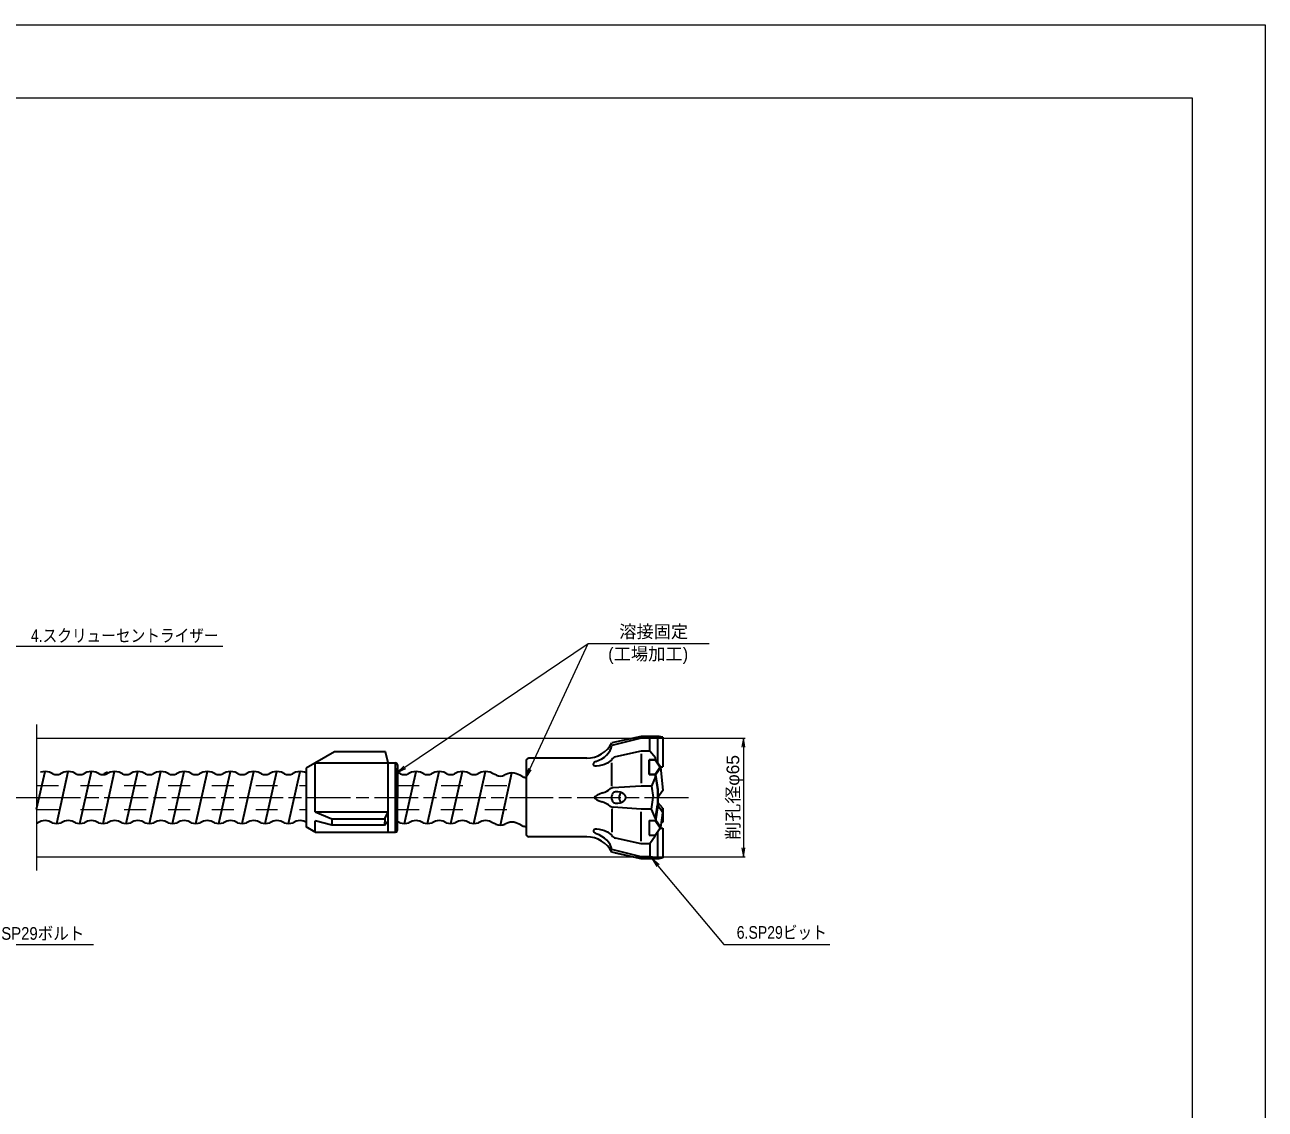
# Model space of a CAD drawing. Units: millimetres at full size, sheet at 1:2; details may follow other scales. Extents: x 2182 to 3862, y 1111 to 2299.
# Drawn here: x 3183 to 3862, y 1705 to 2299 of the extents above; entities that cross this region are included whole.
import ezdxf
from ezdxf.enums import TextEntityAlignment as Align

# ---------------------------------------------------------------- set-up
doc = ezdxf.new("R2010")
doc.units = ezdxf.units.MM
doc.header["$LTSCALE"] = 2
doc.linetypes.add('CHAIN', pattern=[18.5, 12, -1.5, 3.5, -1.5])
doc.linetypes.add('DASHED_SPACED', pattern=[12, 6, -6])
for name, color, linetype, lineweight in [('1 外形線', 7, 'Continuous', 35), ('2 細い実線', 3, 'Continuous', 20), ('3 隠れ線', 2, 'DASHED_SPACED', 13), ('4 中心線', 1, 'CHAIN', 15), ('6 寸法線', 4, 'Continuous', 13), ('7 枠・タイトル', 7, 'Continuous', 13), ('DEFPOINTS_2', 7, 'Continuous', 13)]:
    doc.layers.add(name, color=color, linetype=linetype, lineweight=lineweight)
doc.layers.add('9文字', color=7, linetype='Continuous')
doc.styles.add('ＭＳ Ｐゴシック', font='')
doc.styles.get('ＭＳ Ｐゴシック').set_extended_font_data('MS PGothic')

# ---------------------------------------------------------------- blocks, each defined once
blk = doc.blocks.new('open_arrow')
at = {"color": 0, "linetype": 'Continuous', "lineweight": -2}
blk.add_lwpolyline([(7.5, 1.25), (0, 0), (7.5, -1.25)], dxfattribs=at)

msp = doc.modelspace()

# ---------------------------------------------------------------- linework, layer by layer
at = {"layer": '1 外形線'}
for p, q in [((3520.538, 1909.269), (3504.538, 1905.769)), ((3520.538, 1908.286), (3504.538, 1904.294)), ((3530.35, 1909.253), (3520.538, 1909.269)), ((3525.267, 1908.286), (3520.538, 1908.286)), ((3529.747, 1908.774), (3525.267, 1908.286)), ((3525.267, 1901.117), (3525.267, 1908.286)), ((3532.475, 1908.887), (3529.538, 1908.774)), ((3529.538, 1908.752), (3529.538, 1894.433)), ((3532.475, 1908.887), (3530.35, 1909.253)), ((3532.475, 1908.887), (3532.475, 1892.562)), ((3352.507, 1900.832), (3337.018, 1891.909)), ((3380.527, 1900.807), (3352.507, 1900.832)), ((3382.021, 1894.754), (3380.527, 1900.807)), ((3457.538, 1895.769), (3457.538, 1855.769)), ((3490.736, 1897.269), (3459.038, 1897.269)), ((3520.538, 1901.117), (3506.489, 1898.044)), ((3525.267, 1901.117), (3520.538, 1901.117)), ((3520.538, 1899.605), (3520.538, 1883.544)), ((3524.961, 1896.384), (3528.161, 1896.384)), ((3524.961, 1896.384), (3524.961, 1888.384)), ((3528.182, 1896.384), (3524.961, 1896.384)), ((3524.961, 1888.384), (3524.961, 1896.384)), ((3524.961, 1888.703), (3524.961, 1896.065)), ((3524.961, 1896.065), (3524.961, 1888.703)), ((3524.982, 1896.384), (3528.182, 1896.384)), ((3528.386, 1897.547), (3525.267, 1901.117)), ((3528.161, 1896.384), (3528.386, 1896.384)), ((3528.182, 1896.384), (3530.862, 1892.527)), ((3528.386, 1896.469), (3528.386, 1897.547)), ((3528.386, 1896.384), (3528.386, 1897.547)), ((3531.266, 1892.176), (3528.386, 1896.384)), ((3189.431, 1869.325), (3194.041, 1890.018)), ((3198.277, 1888.753), (3196.508, 1889.569)), ((3200.391, 1861.518), (3206.741, 1890.018)), ((3204.275, 1889.569), (3202.506, 1888.753)), ((3210.977, 1888.753), (3209.208, 1889.569)), ((3213.091, 1861.518), (3219.441, 1890.018)), ((3216.975, 1889.569), (3215.206, 1888.753)), ((3223.677, 1888.753), (3221.908, 1889.569)), ((3225.791, 1861.518), (3232.141, 1890.018)), ((3228.239, 1889.571), (3226.47, 1888.754)), ((3229.675, 1889.569), (3227.906, 1888.753)), ((3236.377, 1888.753), (3234.608, 1889.569)), ((3238.491, 1861.518), (3244.841, 1890.018)), ((3242.375, 1889.569), (3240.606, 1888.753)), ((3249.077, 1888.753), (3247.308, 1889.569)), ((3251.191, 1861.518), (3257.541, 1890.018)), ((3255.075, 1889.569), (3253.306, 1888.753)), ((3261.777, 1888.753), (3260.008, 1889.569)), ((3263.891, 1861.518), (3270.241, 1890.018)), ((3267.775, 1889.569), (3266.006, 1888.753)), ((3274.477, 1888.753), (3272.708, 1889.569)), ((3276.592, 1861.518), (3282.942, 1890.018)), ((3280.475, 1889.569), (3278.706, 1888.753)), ((3287.177, 1888.753), (3285.408, 1889.569)), ((3289.292, 1861.518), (3295.642, 1890.018)), ((3293.175, 1889.569), (3291.406, 1888.753)), ((3299.877, 1888.753), (3298.108, 1889.569)), ((3301.992, 1861.518), (3308.342, 1890.018)), ((3305.875, 1889.569), (3304.106, 1888.753)), ((3312.577, 1888.753), (3310.808, 1889.569)), ((3314.692, 1861.518), (3321.042, 1890.018)), ((3318.575, 1889.569), (3316.806, 1888.753)), ((3325.277, 1888.753), (3323.508, 1889.569)), ((3327.392, 1861.518), (3333.742, 1890.018)), ((3331.275, 1889.569), (3329.506, 1888.753)), ((3337.004, 1889.202), (3336.208, 1889.569)), ((3336.926, 1889.176), (3336.921, 1889.178)), ((3336.926, 1889.176), (3336.921, 1889.178)), ((3337.018, 1891.77), (3336.989, 1859.77)), ((3341.996, 1867.878), (3342.021, 1894.791)), ((3342.021, 1894.791), (3386.021, 1894.751)), ((3381.986, 1856.754), (3382.021, 1894.754)), ((3385.986, 1856.751), (3386.021, 1894.751)), ((3387.02, 1893.724), (3386.987, 1857.724)), ((3387.004, 1859.655), (3387.004, 1891.882)), ((3388.777, 1888.753), (3387.009, 1889.569)), ((3390.892, 1861.518), (3397.242, 1890.018)), ((3394.775, 1889.569), (3393.006, 1888.753)), ((3401.477, 1888.753), (3399.709, 1889.569)), ((3403.592, 1861.518), (3409.942, 1890.018)), ((3407.475, 1889.569), (3405.706, 1888.753)), ((3414.177, 1888.753), (3412.409, 1889.569)), ((3416.292, 1861.518), (3422.642, 1890.018)), ((3420.175, 1889.569), (3418.406, 1888.753)), ((3426.877, 1888.753), (3425.109, 1889.569)), ((3428.992, 1861.518), (3435.342, 1890.018)), ((3432.875, 1889.569), (3431.106, 1888.753)), ((3439.577, 1888.753), (3437.809, 1889.569)), ((3443.461, 1860.702), (3449.811, 1889.202)), ((3504.538, 1881.977), (3504.538, 1894.684)), ((3530.862, 1892.241), (3528.182, 1888.384)), ((3531.266, 1892.176), (3528.447, 1888.021)), ((3530.907, 1892.384), (3531.266, 1892.176)), ((3530.996, 1892.57), (3532.475, 1892.562)), ((3531.207, 1892.569), (3532.475, 1879.696)), ((3441.346, 1887.937), (3439.577, 1888.753)), ((3447.344, 1888.753), (3445.575, 1887.937)), ((3454.046, 1887.937), (3452.277, 1888.753)), ((3455.815, 1887.121), (3454.046, 1887.937)), ((3524.961, 1888.384), (3528.161, 1888.384)), ((3528.182, 1888.384), (3524.961, 1888.384)), ((3528.386, 1887.21), (3526.28, 1882.064)), ((3528.386, 1888.384), (3528.161, 1888.384)), ((3528.386, 1888.384), (3529.778, 1880.213)), ((3528.386, 1887.21), (3528.386, 1888.384)), ((3528.386, 1887.21), (3529.615, 1879.976)), ((3520.538, 1882.064), (3505.295, 1881.099)), ((3526.28, 1882.064), (3520.538, 1882.064)), ((3526.28, 1882.064), (3527.213, 1875.769)), ((3526.28, 1869.474), (3527.213, 1875.769)), ((3529.615, 1879.976), (3529.615, 1871.691)), ((3529.778, 1880.213), (3529.778, 1871.327)), ((3532.475, 1879.696), (3529.778, 1875.77)), ((3504.538, 1869.562), (3504.538, 1856.855)), ((3520.538, 1869.474), (3505.295, 1870.44)), ((3526.28, 1869.474), (3520.538, 1869.474)), ((3528.386, 1864.329), (3526.28, 1869.474)), ((3528.386, 1864.329), (3529.615, 1871.691)), ((3529.778, 1871.327), (3528.386, 1862.832)), ((3532.475, 1870.02), (3529.774, 1872.997)), ((3532.475, 1867.407), (3529.778, 1871.327)), ((3532.475, 1870.02), (3531.587, 1868.698)), ((3532.475, 1870.02), (3532.475, 1862.481)), ((3191.927, 1862.783), (3190.158, 1861.967)), ((3197.925, 1861.967), (3196.156, 1862.783)), ((3204.627, 1862.783), (3202.858, 1861.967)), ((3210.625, 1861.967), (3208.856, 1862.783)), ((3217.327, 1862.783), (3215.558, 1861.967)), ((3223.325, 1861.967), (3221.556, 1862.783)), ((3230.027, 1862.783), (3228.258, 1861.967)), ((3236.025, 1861.967), (3234.256, 1862.783)), ((3242.727, 1862.783), (3240.958, 1861.967)), ((3248.725, 1861.967), (3246.956, 1862.783)), ((3255.427, 1862.783), (3253.658, 1861.967)), ((3261.425, 1861.967), (3259.656, 1862.783)), ((3268.127, 1862.783), (3266.358, 1861.967)), ((3274.125, 1861.967), (3272.356, 1862.783)), ((3280.827, 1862.783), (3279.058, 1861.967)), ((3286.825, 1861.967), (3285.056, 1862.783)), ((3293.527, 1862.783), (3291.758, 1861.967)), ((3299.525, 1861.967), (3297.756, 1862.783)), ((3306.227, 1862.783), (3304.458, 1861.967)), ((3312.225, 1861.967), (3310.456, 1862.783)), ((3318.927, 1862.783), (3317.158, 1861.967)), ((3324.925, 1861.967), (3323.156, 1862.783)), ((3331.627, 1862.783), (3329.858, 1861.967)), ((3337.004, 1862.253), (3335.856, 1862.783)), ((3341.986, 1856.791), (3341.992, 1863.073)), ((3351.178, 1860.582), (3341.992, 1863.073)), ((3341.996, 1867.878), (3381.996, 1867.841)), ((3341.996, 1867.878), (3351.181, 1864.115)), ((3351.181, 1864.115), (3351.178, 1860.582)), ((3351.181, 1864.115), (3380.225, 1864.088)), ((3380.225, 1864.088), (3379.989, 1860.555)), ((3379.989, 1860.555), (3381.992, 1863.057)), ((3380.225, 1864.088), (3381.996, 1867.841)), ((3386.921, 1862.561), (3386.919, 1862.562)), ((3386.919, 1862.562), (3386.921, 1862.539)), ((3386.919, 1862.562), (3386.921, 1862.555)), ((3388.425, 1861.967), (3387.004, 1862.622)), ((3395.127, 1862.783), (3393.359, 1861.967)), ((3401.125, 1861.967), (3399.356, 1862.783)), ((3407.828, 1862.783), (3406.059, 1861.967)), ((3413.825, 1861.967), (3412.056, 1862.783)), ((3420.528, 1862.783), (3418.759, 1861.967)), ((3426.525, 1861.967), (3424.756, 1862.783)), ((3433.228, 1862.783), (3431.459, 1861.967)), ((3439.225, 1861.967), (3437.456, 1862.783)), ((3440.994, 1861.151), (3439.225, 1861.967)), ((3447.696, 1861.967), (3445.927, 1861.151)), ((3453.694, 1861.151), (3451.925, 1861.967)), ((3453.694, 1861.151), (3451.925, 1861.967)), ((3520.538, 1851.934), (3520.538, 1867.994)), ((3524.961, 1863.155), (3528.161, 1863.155)), ((3524.961, 1863.155), (3524.961, 1855.155)), ((3524.961, 1862.835), (3524.961, 1855.474)), ((3528.161, 1863.155), (3530.941, 1859.155)), ((3528.386, 1864.329), (3528.386, 1862.832)), ((3531.266, 1859.363), (3528.488, 1863.458)), ((3531.266, 1859.363), (3532.475, 1867.407)), ((3532.475, 1862.481), (3531.617, 1861.696)), ((3341.986, 1856.791), (3336.989, 1859.682)), ((3341.986, 1856.791), (3385.986, 1856.751)), ((3379.989, 1860.555), (3351.178, 1860.582)), ((3455.462, 1860.335), (3453.694, 1861.151)), ((3524.961, 1855.155), (3528.386, 1855.155)), ((3528.157, 1854.609), (3528.161, 1855.155)), ((3528.161, 1855.155), (3530.941, 1859.155)), ((3531.266, 1859.363), (3528.386, 1855.155)), ((3529.615, 1856.952), (3529.615, 1842.654)), ((3530.941, 1859.155), (3531.266, 1859.363)), ((3530.996, 1858.969), (3532.475, 1858.976)), ((3532.475, 1858.976), (3532.475, 1842.654)), ((3490.736, 1854.269), (3459.038, 1854.269)), ((3520.538, 1850.422), (3506.489, 1853.495)), ((3525.267, 1850.422), (3520.538, 1850.422)), ((3528.157, 1854.609), (3525.267, 1850.422)), ((3525.267, 1850.422), (3525.267, 1843.253)), ((3525.267, 1850.422), (3525.267, 1843.253)), ((3520.538, 1843.253), (3504.538, 1847.245)), ((3520.538, 1842.269), (3504.538, 1845.769)), ((3520.538, 1842.269), (3506.489, 1845.342)), ((3525.267, 1843.253), (3520.538, 1843.253)), ((3530.245, 1842.269), (3520.538, 1842.269)), ((3529.615, 1842.654), (3525.267, 1843.253)), ((3532.475, 1842.654), (3529.615, 1842.654)), ((3532.475, 1842.654), (3530.245, 1842.269))]:
    msp.add_line(p, q, dxfattribs=at)
for centre, radius, start, end in [((3490.492, 1913.121), 15.853, 270.88251, 332.37348), ((3459.038, 1895.769), 1.5, 90, 180), ((3507.13, 1895.113), 3, 102.33909, 151.36114), ((3194.041, 1883.018), 7, 69.36613, 110.63387), ((3206.741, 1883.018), 7, 69.36613, 110.63387), ((3219.441, 1883.018), 7, 69.36613, 110.63387), ((3232.141, 1883.018), 7, 69.36613, 110.63387), ((3244.841, 1883.018), 7, 69.36613, 110.63387), ((3257.541, 1883.018), 7, 69.36613, 110.63387), ((3270.242, 1883.018), 7, 69.36613, 110.63387), ((3282.942, 1883.018), 7, 69.36613, 110.63387), ((3295.642, 1883.018), 7, 69.36613, 110.63387), ((3308.342, 1883.018), 7, 69.36613, 110.63387), ((3321.042, 1883.018), 7, 69.36613, 110.63387), ((3333.742, 1883.018), 7, 69.36613, 110.63387), ((3386.02, 1893.751), 1, 359.94762, 89.94762), ((3384.462, 1882.955), 7, 69.36613, 69.43263), ((3397.242, 1883.018), 7, 69.36613, 110.63387), ((3409.942, 1883.018), 7, 69.36613, 110.63387), ((3422.642, 1883.018), 7, 69.36613, 110.63387), ((3435.342, 1883.018), 7, 69.36613, 110.63387), ((3449.811, 1882.202), 7, 69.36613, 110.63387), ((3530.657, 1892.384), 0.25, 325.20405, 34.79595), ((3200.391, 1894.368), 6, 249.36383, 290.63395), ((3213.091, 1894.368), 6, 249.36383, 290.63395), ((3225.791, 1894.368), 6, 249.36383, 290.63395), ((3224.355, 1894.37), 6, 286.85409, 290.63395), ((3238.491, 1894.368), 6, 249.36383, 290.63395), ((3251.191, 1894.368), 6, 249.36383, 290.63395), ((3263.891, 1894.368), 6, 249.36383, 290.63395), ((3276.592, 1894.368), 6, 249.36383, 290.63395), ((3289.292, 1894.368), 6, 249.36383, 290.63395), ((3301.992, 1894.368), 6, 249.36383, 290.63395), ((3314.692, 1894.368), 6, 249.36383, 290.63395), ((3327.392, 1894.368), 6, 249.36383, 290.63395), ((3390.892, 1894.368), 6, 249.36383, 290.63395), ((3403.592, 1894.368), 6, 249.36383, 290.63395), ((3416.292, 1894.368), 6, 249.36383, 290.63395), ((3428.992, 1894.368), 6, 249.36383, 290.63395), ((3443.461, 1893.552), 6, 249.36383, 290.63395), ((3457.929, 1892.736), 6, 249.36383, 266.53805), ((3505.484, 1878.105), 3, 93.62463, 127.16401), ((3507.299, 1872.668), 6.263, 46.68446, 98.76369), ((3510.223, 1875.769), 2, 313.31554, 46.68446), ((3505.484, 1873.434), 3, 232.83599, 266.37537), ((3507.299, 1878.871), 6.263, 261.23631, 313.31554), ((3187.691, 1868.518), 7, 284.38972, 290.63387), ((3194.041, 1857.168), 6, 69.36605, 110.63008), ((3200.391, 1868.518), 7, 249.36613, 290.63387), ((3206.741, 1857.168), 6, 69.36605, 110.63008), ((3213.091, 1868.518), 7, 249.36613, 290.63387), ((3219.441, 1857.168), 6, 69.36605, 110.63008), ((3225.791, 1868.518), 7, 249.36613, 290.63387), ((3232.141, 1857.168), 6, 69.36605, 110.63008), ((3238.491, 1868.518), 7, 249.36613, 290.63387), ((3244.841, 1857.168), 6, 69.36605, 110.63008), ((3251.191, 1868.518), 7, 249.36613, 290.63387), ((3257.541, 1857.168), 6, 69.36605, 110.63008), ((3263.891, 1868.518), 7, 249.36613, 290.63387), ((3270.242, 1857.168), 6, 69.36605, 110.63008), ((3276.592, 1868.518), 7, 249.36613, 290.63387), ((3282.942, 1857.168), 6, 69.36605, 110.63008), ((3289.292, 1868.518), 7, 249.36613, 290.63387), ((3295.642, 1857.168), 6, 69.36605, 110.63008), ((3301.992, 1868.518), 7, 249.36613, 290.63387), ((3308.342, 1857.168), 6, 69.36605, 110.63008), ((3314.692, 1868.518), 7, 249.36613, 290.63387), ((3321.042, 1857.168), 6, 69.36605, 110.63008), ((3327.392, 1868.518), 7, 249.36613, 290.63387), ((3333.742, 1857.168), 6, 69.36605, 110.63008), ((3390.892, 1868.518), 7, 249.36613, 290.63387), ((3397.242, 1857.168), 6, 69.36605, 110.63008), ((3403.592, 1868.518), 7, 249.36613, 290.63387), ((3409.942, 1857.168), 6, 69.36605, 110.63008), ((3416.292, 1868.518), 7, 249.36613, 290.63387), ((3422.642, 1857.168), 6, 69.36605, 110.63008), ((3428.992, 1868.518), 7, 249.36613, 290.63387), ((3435.342, 1857.168), 6, 69.36605, 110.63008), ((3449.811, 1856.352), 6, 69.36605, 110.63008), ((3385.987, 1857.751), 1, 269.94762, 359.94762), ((3443.461, 1867.702), 7, 249.36613, 290.63387), ((3457.929, 1866.886), 7, 249.36613, 267.0331), ((3459.038, 1855.769), 1.5, 180, 270), ((3490.493, 1838.42), 15.852, 27.62364, 89.12037), ((3507.13, 1856.426), 3, 209.8577, 257.66091)]:
    msp.add_arc(centre, radius, start, end, dxfattribs=at)
for centre, major_axis, ratio, start_param, end_param in [((3489.792, 1905.857), (14.889, 0), 0.757569, 5.1230895, 6.1441287), ((3489.754, 1897.498), (15, 0), 0.326562, 5.1554935, 6.0982292), ((3499.179, 1895.229), (-4.842, -1.471), 0.325734, 5.3995768, 7.092511), ((3491.658, 1885.585), (15, 0), 0.566667, 5.25251, 5.6412666), ((3506.437, 1875.769), (0, 3.091), 0.679651, 6.2831853, 9.424778), ((3510.638, 1875.769), (0, 3.091), 0.679651, 0.5009551, 2.6406376), ((3491.658, 1865.954), (15, 0), 0.566667, 0.6419187, 1.0487032), ((3499.263, 1856.285), (-4.842, 1.471), 0.325734, 5.4854456, 7.1870441), ((3489.832, 1845.657), (14.853, 0), 0.759403, 0.1412444, 1.1506088), ((3489.793, 1854.016), (15, 0), 0.326562, 0.1849561, 1.1276919)]:
    msp.add_ellipse(centre, major_axis=major_axis, ratio=ratio, start_param=start_param, end_param=end_param, dxfattribs=at)
msp.add_open_spline([(3499.371, 1878.295), (3497.21, 1877.457), (3495.048, 1876.619), (3495.079, 1875.769), (3495.108, 1874.961), (3497.123, 1874.141), (3499.138, 1873.322)], degree=3, knots=[0, 0, 0, 0, 1, 1, 1, 2, 2, 2, 2], dxfattribs=at)
at = {"layer": '2 細い実線'}
for p, q in [((3189.431, 1915.734), (3189.431, 1835.807)), ((3189.431, 1908.269), (3512.567, 1908.269)), ((3189.431, 1843.269), (3512.567, 1843.269))]:
    msp.add_line(p, q, dxfattribs=at)
at = {"layer": '3 隠れ線'}
for p, q in [((3189.431, 1882.269), (3337.01, 1882.269)), ((3386.927, 1882.269), (3457.567, 1882.269)), ((3189.431, 1869.269), (3336.998, 1869.269)), ((3386.916, 1869.269), (3457.567, 1869.269))]:
    msp.add_line(p, q, dxfattribs=at)
at = {"layer": '4 中心線'}
for p, q in [((2583.424, 1875.767), (3189.431, 1875.765)), ((3189.431, 1875.77), (3547.324, 1875.769))]:
    msp.add_line(p, q, dxfattribs=at)
at = {"layer": '6 寸法線'}
for p, q in [((3512.629, 1908.269), (3577.574, 1908.269)), ((3576.574, 1908.269), (3576.574, 1843.269)), ((3512.629, 1843.269), (3577.574, 1843.269))]:
    msp.add_line(p, q, dxfattribs=at)
for points in [[(3146.794, 1890.015), (3148.607, 1894.675), (3173.498, 1958.651), (3291.495, 1958.651)], [(3386.974, 1889.511), (3391.116, 1892.312), (3491.502, 1960.204), (3557.749, 1960.204)], [(3457.538, 1886.749), (3459.636, 1891.287), (3491.502, 1960.204)], [(3127.744, 1861.515), (3130.152, 1857.133), (3164.206, 1795.172), (3220.487, 1795.172)], [(3526.59, 1842.269), (3529.791, 1838.429), (3565.845, 1795.172), (3623.921, 1795.172)]]:
    msp.add_lwpolyline(points, dxfattribs=at)
at = {"layer": '7 枠・タイトル'}
for p, q in [((2222.419, 2259.039), (3822.419, 2259.039)), ((3822.419, 2259.039), (3822.419, 1151.039))]:
    msp.add_line(p, q, dxfattribs=at)
at = {"layer": 'DEFPOINTS_2'}
for p, q in [((2182.419, 2299.039), (3862.419, 2299.039)), ((3862.419, 2299.039), (3862.419, 1111.039))]:
    msp.add_line(p, q, dxfattribs=at)

# ---------------------------------------------------------------- block references
at = {"layer": '6 寸法線', "xscale": 0.667, "yscale": 0.667}
for p, rotation in [((3576.574, 1908.269), 270), ((3386.974, 1889.511), 34.1), ((3457.538, 1886.749), 65.2), ((3576.574, 1843.269), 90), ((3526.59, 1842.269), 309.8)]:
    msp.add_blockref('open_arrow', p, dxfattribs=dict(at, rotation=rotation))

# ---------------------------------------------------------------- texts
at = {"layer": '6 寸法線', "style": 'ＭＳ Ｐゴシック', "width": 1.05}
msp.add_text('削孔径φ65', height=6.928, rotation=90, dxfattribs=at).set_placement((3570.821, 1875.769), align=Align.MIDDLE_CENTER)
at = {"layer": '9文字', "style": 'ＭＳ Ｐゴシック'}
for s, p in [('溶接固定', (3546.328, 1966.689)), ('(工場加工)', (3546.328, 1954.466))]:
    msp.add_text(s, height=6.928, dxfattribs=at).set_placement(p, align=Align.MIDDLE_RIGHT)
for s, width, p in [('4.スクリューセントライザー', 0.85, (3289.077, 1964.467)), ('SP29ボルト', 0.9, (3215.514, 1801.319)), ('6.SP29ビット', 0.85, (3622.275, 1801.873))]:
    msp.add_text(s, height=6.928, dxfattribs=dict(at, width=width)).set_placement(p, align=Align.MIDDLE_RIGHT)

doc.saveas('drawing.dxf')
